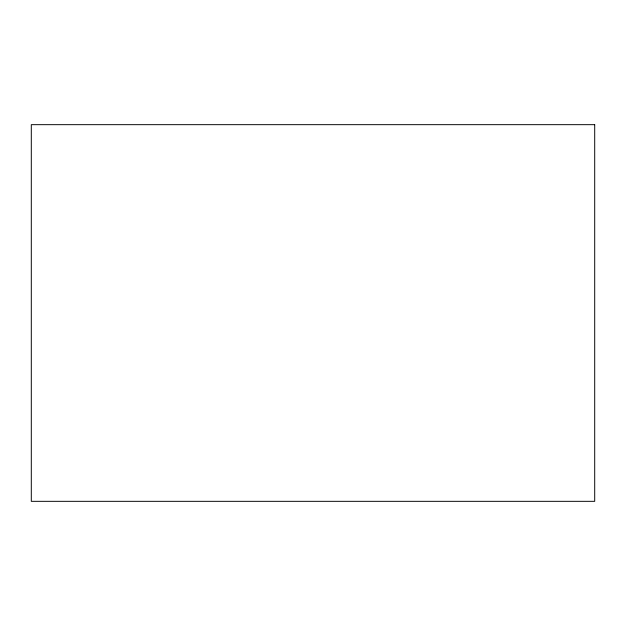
<?xml version="1.0" encoding="UTF-8"?>
<svg xmlns="http://www.w3.org/2000/svg" width="626" height="626" viewBox="0 0 626 626"><rect width="100%" height="100%" fill="white"/><g stroke="black" fill="none" stroke-linecap="round" stroke-linejoin="round"><path stroke-width="0.94" d="M594.7 124.668L31.3 124.668L31.3 501.332L594.7 501.332L594.7 124.668"/></g></svg>
